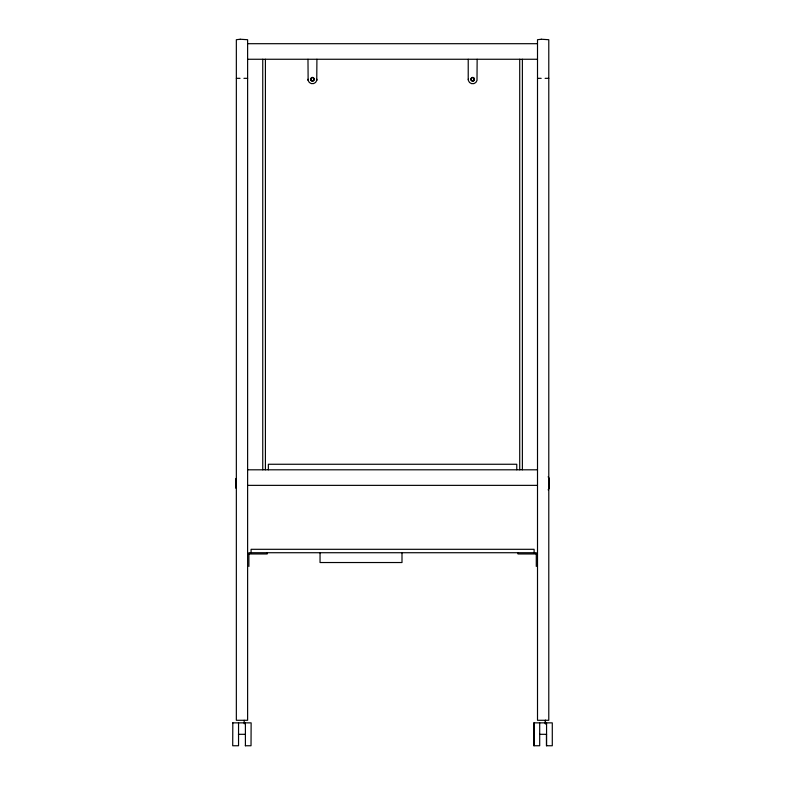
<?xml version="1.0" encoding="UTF-8"?>
<svg xmlns="http://www.w3.org/2000/svg" width="785" height="785" viewBox="0 0 785 785"><rect width="100%" height="100%" fill="white"/><g stroke="black" fill="none" stroke-linecap="round" stroke-linejoin="round"><path stroke-width="1.18" d="M307.985 59.258L308.132 80.492A4.465 4.435 0 0 0 316.757 80.404L316.914 59.258M316.757 80.404L316.914 79.236M548.136 489.879L549.284 488.241L549.284 478.448L548.136 476.809M247.618 43.695L537.509 43.695M247.618 59.258L537.509 59.258M236.344 78.333L240.024 78.333M243.939 78.333L247.618 78.333M537.509 78.333L541.189 78.333M545.104 78.333L548.784 78.333M247.618 469.803L537.509 469.803M247.618 485.365L537.509 485.365M248.894 553.965L267.214 553.965L267.214 552.728M536.283 553.965L517.972 553.965L517.972 552.728M232.713 722.857L251.131 722.857L251.023 745.75L245.303 745.75M539.697 722.857L539.697 745.75L533.869 745.75L533.869 722.857L552.287 722.857L552.287 745.75L546.458 745.75L546.458 734.309M238.434 734.309L245.401 734.309M539.599 734.309L546.566 734.309M471.196 79.952L471.196 78.245A1.717 1.707 0 0 1 473.787 77.793A1.717 1.707 0 0 1 473.787 80.404A1.717 1.707 0 0 1 471.196 79.952L471 78.971M310.958 79.952L310.958 78.245A1.717 1.707 0 0 1 313.549 77.793A1.717 1.707 0 0 1 313.549 80.404A1.717 1.707 0 0 1 310.958 79.952L310.762 78.971M468.223 79.236L468.37 80.492A4.465 4.435 0 0 0 476.995 80.492L477.143 59.258M307.985 79.236L308.132 80.404M546.566 722.857L546.566 745.75M545.418 720.287L545.418 723.839M545.32 720.287L545.32 723.839M536.283 566.466L536.283 552.728L248.894 552.728L248.894 566.466M534.104 552.728L534.104 549.304L251.082 549.304L251.082 552.728M533.977 722.857L533.977 745.75M522.378 59.258L522.378 469.803M519.719 59.258L519.719 469.803M516.765 469.803L516.765 464.259L268.362 464.259L268.362 469.803M468.223 59.258L468.223 79.324M401.998 552.728L401.998 562.531L320.045 562.531L320.045 552.728M265.409 59.258L265.409 469.803M262.749 59.258L262.749 469.803M245.401 722.857L245.401 745.75M244.155 720.287L244.263 723.839M238.542 722.857L238.542 745.75L232.713 745.75L232.811 722.857M235.843 478.448L235.843 488.241M471.824 78.019A1.717 1.707 0 0 1 474.375 79.197A1.717 1.707 0 0 1 472.384 81.179A1.717 1.707 0 0 1 471.196 78.647M311.586 78.019A1.717 1.707 0 0 1 314.137 79.197A1.717 1.707 0 0 1 312.145 81.179A1.717 1.707 0 0 1 310.958 78.647M473.777 78.873A1.256 1.246 0 0 1 473.777 80.119M473.316 80.58A1.256 1.246 0 0 1 472.05 80.58M313.539 78.873A1.256 1.246 0 0 1 313.539 80.119M313.078 80.58A1.256 1.246 0 0 1 311.822 80.58M240.23 39.25L236.344 39.711L236.344 720.287L247.618 720.287L247.618 39.711L240.23 39.25M541.395 39.25L537.509 39.711L537.509 720.287L548.784 720.287L548.784 39.711L541.395 39.25"/></g></svg>
